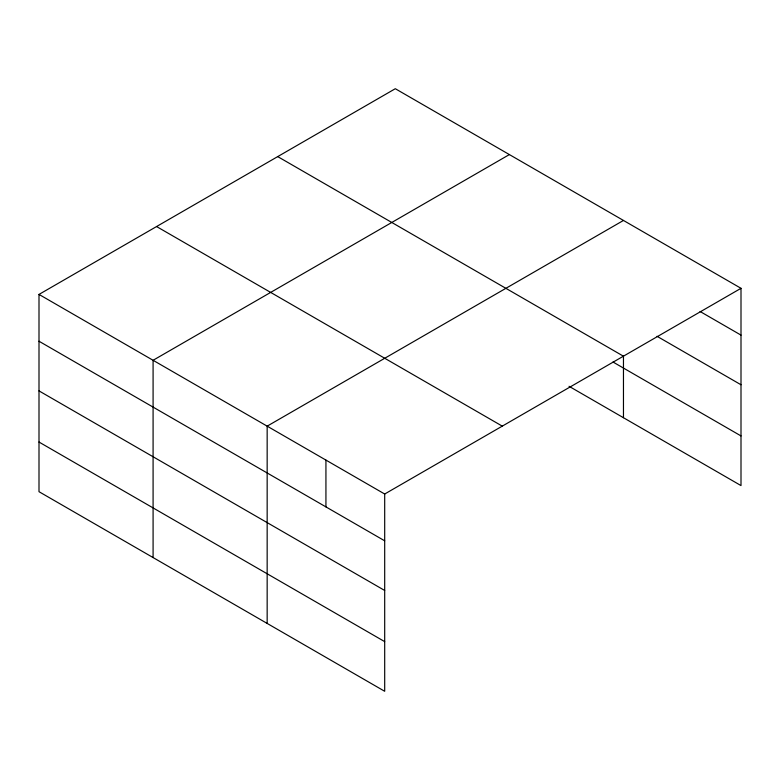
<?xml version="1.0" encoding="UTF-8"?>
<svg xmlns="http://www.w3.org/2000/svg" width="780" height="780" viewBox="0 0 780 780"><rect width="100%" height="100%" fill="white"/><g stroke="black" fill="none" stroke-linecap="round" stroke-linejoin="round"><path stroke-width="1.17" d="M39 294.421L384.696 494.013L384.696 691.285L39 491.692L39 294.421L395.304 88.715L741 288.308L741 485.579L569.039 386.295M509.379 154.576L153.085 360.292L153.085 557.563M623.464 220.447L267.16 426.153L267.16 623.425M384.696 494.013L741 288.308M700.069 311.483L741 335.117M657.043 336.297L741 384.764M277.719 156.605L623.425 356.187M612.992 362.017L741 435.923M156.575 226.541L502.281 426.133M39 341.231L384.696 540.823M39 390.887L384.696 590.47M39 442.046L384.696 641.628M623.464 355.885L623.464 417.719M325.933 460.083L325.933 506.893"/></g></svg>
